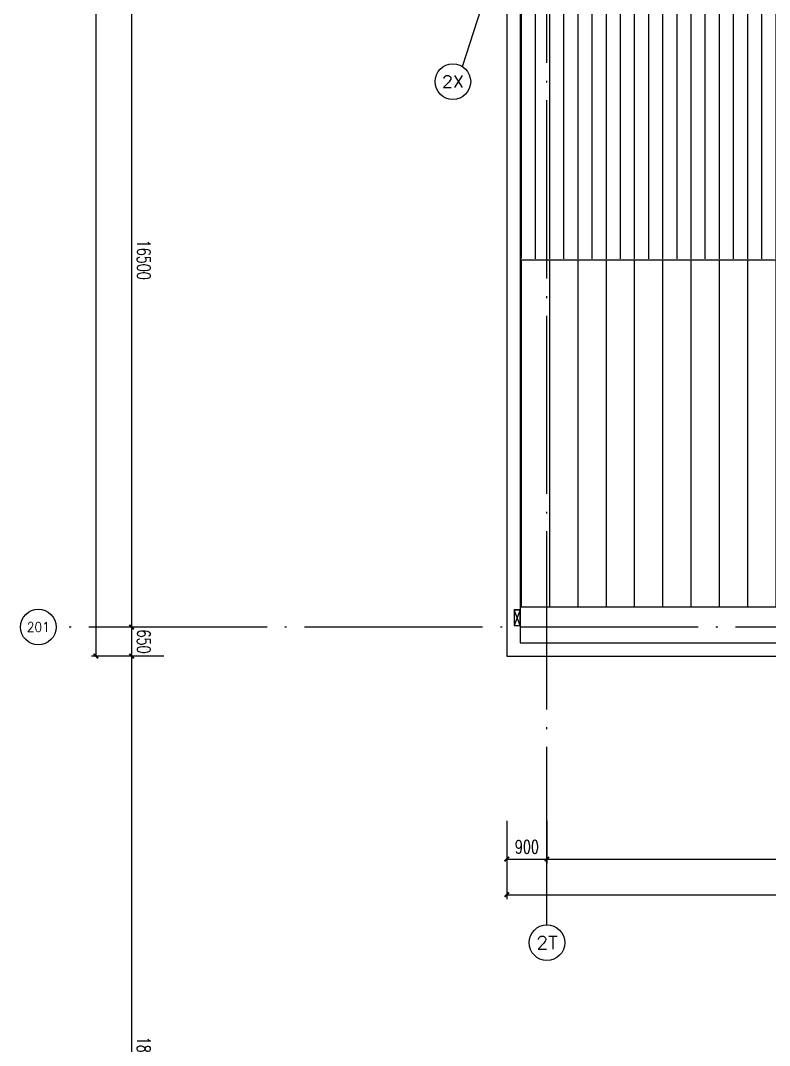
# Model space of a CAD drawing. Extents: x -1313754 to 847533, y 489853 to 941203.
# Drawn here: x 203025 to 219844, y 630673 to 653694 of the extents above; entities that cross this region are included whole.
import ezdxf
from ezdxf.enums import TextEntityAlignment as Align

# ---------------------------------------------------------------- set-up
doc = ezdxf.new("R2010")
doc.units = 0
doc.header["$LTSCALE"] = 1000
doc.header["$MEASUREMENT"] = 0
doc.linetypes.add('DOTE', pattern=[2.42, 2, -0.2, 0.02, -0.2])
doc.layers.get('Defpoints').update_dxf_attribs({"color": 210})
for name, color, linetype in [('A-AXIS-D', 1, 'Continuous'), ('A-AXIS-DOTE', 14, 'DOTE'), ('A-HATCH-2', 251, 'Continuous'), ('A-LIN-V', 9, 'Continuous'), ('A-SFCE', 30, 'Continuous'), ('AS-WALL', 40, 'Continuous'), ('PUB_TEXT', 7, 'Continuous'), ('虹吸溢流', 3, 'Continuous'), ('虹吸雨水斗', 6, 'Continuous'), ('虹吸雨水标注XT', 7, 'Continuous')]:
    doc.layers.add(name, color=color, linetype=linetype)
doc.styles.add('_TCH_AXIS', font='COMPLEX', dxfattribs={"bigfont": 'GBCBIG'})
doc.styles.add('_TCH_DIM_T3', font='SIMPLEX', dxfattribs={"width": 0.705882, "bigfont": 'GBCBIG'})
doc.dimstyles.new('_TCH_ARCH&&100', dxfattribs={"dimtxt": 297.5, "dimasz": 100, "dimexe": 100, "dimexo": 100, "dimgap": 126.25, "dimtad": 1, "dimdec": 0, "dimzin": 0, "dimdsep": 46, "dimtxsty": '_TCH_DIM_T3', "dimblk": 'ARCHTICK', "dimcen": 0.09, "dimclrt": 7, "dimazin": 2, "dimtfac": 1, "dimtdec": 0, "dimtix": 1, "dimtmove": 2, "dimatfit": 3, "dimfxl": 0, "dimtolj": 1, "dimtzin": 0, "dimarcsym": 0})

# ---------------------------------------------------------------- blocks, each defined once
blk = doc.blocks.new('rrrrrrrrrrrrrrrrrrrrr')
at = {"layer": 'A-HATCH-2'}
h = blk.add_hatch(dxfattribs=at)
h.set_pattern_fill('ANSI31', color=256, scale=200, angle=45)
h.set_pattern_definition([(90, (-500100, 0), (-317.5, 0), [])])
h.paths.add_polyline_path([(-266220, 648320), (-133684.3, 648320), (-128454.2, 648320), (-128454.2, 656120), (-285554.2, 656120), (-285554.2, 654270), (-285854.2, 654270), (-285854.2, 648345), (-262540, 648320)])
h = blk.add_hatch(dxfattribs=at)
h.set_pattern_fill('ANSI31', color=256, scale=400, angle=45)
h.set_pattern_definition([(90, (-500100, 0), (-635, 0), [])])
h.paths.add_polyline_path([(-266220, 648320), (-133684.3, 648320), (-128454.2, 648320), (-128454.2, 640520), (-285854.2, 640520), (-285854.2, 648320), (-262540, 648320)])
at = {"layer": 'A-LIN-V'}
blk.add_lwpolyline([(-128454.2, 640520), (-285854.2, 640520)], dxfattribs=at)
at = {"layer": 'A-SFCE'}
for points in [[(-285554.2, 654570), (-286154.2, 654570), (-286154.2, 639420), (-128154.2, 639420), (-128154.2, 639420), (-128154.2, 723220), (-264679.1, 723220), (-286154.2, 657017.5), (-286154.2, 656070)], [(-285854.2, 654270), (-285854.2, 639720), (-128454.2, 639720), (-128454.2, 722920), (-264461, 722920), (-285854.2, 656970), (-285854.2, 656370)], [(-285854.2, 648320), (-128454.2, 648320)]]:
    blk.add_lwpolyline(points, dxfattribs=at)
blk = doc.blocks.new('_ArchTick')
at = {"color": 0, "linetype": 'ByBlock', "const_width": 0.4}
blk.add_lwpolyline([(-0.5, -0.5), (0.5, 0.5)], dxfattribs=at)
blk = doc.blocks.new('*D1227')
at = {"layer": 'A-AXIS-D', "color": 0, "lineweight": -2}
for p, q in [((-73024, -165400), (-73846, -165400)), ((-73746, -165400), (-73746, -183400)), ((-73024, -183400), (-73846, -183400))]:
    blk.add_line(p, q, dxfattribs=at)
at = {"layer": 'Defpoints', "color": 0}
for p in [(-72924, -165400), (-73746, -183400), (-72924, -183400)]:
    blk.add_point(p, dxfattribs=at)
at = {"layer": 'A-AXIS-D', "color": 0, "lineweight": -2, "xscale": 100, "yscale": 100, "zscale": 100}
for p, rotation in [((-73746, -165400), 90), ((-73746, -183400), 270)]:
    blk.add_blockref('_ArchTick', p, dxfattribs=dict(at, rotation=rotation))
at = {"layer": 'A-AXIS-D', "color": 7, "insert": (-73471, -174400), "char_height": 297.5, "attachment_point": 5, "rotation": 270, "style": '_TCH_DIM_T3'}
blk.add_mtext('\\A1;18000', dxfattribs=at)
blk = doc.blocks.new('*D1228')
at = {"layer": 'A-AXIS-D', "color": 0, "lineweight": -2}
for p, q in [((-73024, -164750), (-73846, -164750)), ((-73746, -164750), (-73746, -165400)), ((-73024, -165400), (-73846, -165400))]:
    blk.add_line(p, q, dxfattribs=at)
at = {"layer": 'Defpoints', "color": 0}
for p in [(-72924, -164750), (-73746, -165400), (-72924, -165400)]:
    blk.add_point(p, dxfattribs=at)
at = {"layer": 'A-AXIS-D', "color": 0, "lineweight": -2, "xscale": 100, "yscale": 100, "zscale": 100}
for p, rotation in [((-73746, -164750), 90), ((-73746, -165400), 270)]:
    blk.add_blockref('_ArchTick', p, dxfattribs=dict(at, rotation=rotation))
at = {"layer": 'A-AXIS-D', "color": 7, "insert": (-73471, -165075), "char_height": 297.5, "attachment_point": 5, "rotation": 270, "style": '_TCH_DIM_T3'}
blk.add_mtext('\\A1;650', dxfattribs=at)
blk = doc.blocks.new('*D1229')
at = {"layer": 'A-AXIS-D', "color": 0, "lineweight": -2}
for p, q in [((-73024, -148250), (-73846, -148250)), ((-73746, -148250), (-73746, -164750)), ((-73024, -164750), (-73846, -164750))]:
    blk.add_line(p, q, dxfattribs=at)
at = {"layer": 'Defpoints', "color": 0}
for p in [(-72924, -148250), (-73746, -164750), (-72924, -164750)]:
    blk.add_point(p, dxfattribs=at)
at = {"layer": 'A-AXIS-D', "color": 0, "lineweight": -2, "xscale": 100, "yscale": 100, "zscale": 100}
for p, rotation in [((-73746, -148250), 90), ((-73746, -164750), 270)]:
    blk.add_blockref('_ArchTick', p, dxfattribs=dict(at, rotation=rotation))
at = {"layer": 'A-AXIS-D', "color": 7, "insert": (-73471, -156500), "char_height": 297.5, "attachment_point": 5, "rotation": 270, "style": '_TCH_DIM_T3'}
blk.add_mtext('\\A1;16500', dxfattribs=at)
blk = doc.blocks.new('*D1284')
at = {"layer": 'A-AXIS-D', "color": 0, "lineweight": -2}
for p, q in [((-65318, -169100), (-65318, -170060)), ((-64418, -169100), (-64418, -170060)), ((-65318, -169960), (-64418, -169960))]:
    blk.add_line(p, q, dxfattribs=at)
at = {"layer": 'Defpoints', "color": 0}
for p in [(-65318, -169000), (-64418, -169000), (-64418, -169960)]:
    blk.add_point(p, dxfattribs=at)
at = {"layer": 'A-AXIS-D', "color": 0, "lineweight": -2, "xscale": 100, "yscale": 100, "zscale": 100, "rotation": 180}
blk.add_blockref('_ArchTick', (-65318, -169960), dxfattribs=at)
at = {"layer": 'A-AXIS-D', "color": 0, "lineweight": -2, "xscale": 100, "yscale": 100, "zscale": 100}
blk.add_blockref('_ArchTick', (-64418, -169960), dxfattribs=at)
at = {"layer": 'A-AXIS-D', "color": 7, "insert": (-64868, -169685), "char_height": 297.5, "attachment_point": 5, "style": '_TCH_DIM_T3'}
blk.add_mtext('\\A1;900', dxfattribs=at)
blk = doc.blocks.new('*D1285')
at = {"layer": 'A-AXIS-D', "color": 0, "lineweight": -2}
for p, q in [((-64418, -169100), (-64418, -170060)), ((-52118, -169100), (-52118, -170060)), ((-64418, -169960), (-52118, -169960))]:
    blk.add_line(p, q, dxfattribs=at)
at = {"layer": 'Defpoints', "color": 0}
for p in [(-64418, -169000), (-52118, -169000), (-52118, -169960)]:
    blk.add_point(p, dxfattribs=at)
at = {"layer": 'A-AXIS-D', "color": 0, "lineweight": -2, "xscale": 100, "yscale": 100, "zscale": 100, "rotation": 180}
blk.add_blockref('_ArchTick', (-64418, -169960), dxfattribs=at)
at = {"layer": 'A-AXIS-D', "color": 0, "lineweight": -2, "xscale": 100, "yscale": 100, "zscale": 100}
blk.add_blockref('_ArchTick', (-52118, -169960), dxfattribs=at)
at = {"layer": 'A-AXIS-D', "color": 7, "insert": (-58268, -169685), "char_height": 297.5, "attachment_point": 5, "style": '_TCH_DIM_T3'}
blk.add_mtext('\\A1;12300', dxfattribs=at)
blk = doc.blocks.new('*D1384')
at = {"layer": 'A-AXIS-D', "color": 0, "lineweight": -2}
for p, q in [((-65318, -169200), (-65318, -170860)), ((92682, -169200), (92682, -170860)), ((-65318, -170760), (92682, -170760))]:
    blk.add_line(p, q, dxfattribs=at)
at = {"layer": 'Defpoints', "color": 0}
for p in [(-65318, -169100), (92682, -169100), (92682, -170760)]:
    blk.add_point(p, dxfattribs=at)
at = {"layer": 'A-AXIS-D', "color": 0, "lineweight": -2, "xscale": 100, "yscale": 100, "zscale": 100, "rotation": 180}
blk.add_blockref('_ArchTick', (-65318, -170760), dxfattribs=at)
at = {"layer": 'A-AXIS-D', "color": 0, "lineweight": -2, "xscale": 100, "yscale": 100, "zscale": 100}
blk.add_blockref('_ArchTick', (92682, -170760), dxfattribs=at)
at = {"layer": 'A-AXIS-D', "color": 7, "insert": (13682, -170485), "char_height": 297.5, "attachment_point": 5, "style": '_TCH_DIM_T3'}
blk.add_mtext('\\A1;158000', dxfattribs=at)
blk = doc.blocks.new('*D1407')
at = {"layer": 'A-AXIS-D', "color": 0, "lineweight": -2}
for p, q in [((-73124, -81600), (-74646, -81600)), ((-74546, -81600), (-74546, -165400)), ((-73124, -165400), (-74646, -165400))]:
    blk.add_line(p, q, dxfattribs=at)
at = {"layer": 'Defpoints', "color": 0}
for p in [(-73024, -81600), (-74546, -165400), (-73024, -165400)]:
    blk.add_point(p, dxfattribs=at)
at = {"layer": 'A-AXIS-D', "color": 0, "lineweight": -2, "xscale": 100, "yscale": 100, "zscale": 100}
for p, rotation in [((-74546, -81600), 90), ((-74546, -165400), 270)]:
    blk.add_blockref('_ArchTick', p, dxfattribs=dict(at, rotation=rotation))
at = {"layer": 'A-AXIS-D', "color": 7, "insert": (-74271, -123500), "char_height": 297.5, "attachment_point": 5, "rotation": 270, "style": '_TCH_DIM_T3'}
blk.add_mtext('\\A1;83800', dxfattribs=at)
blk = doc.blocks.new('溢流口')
at = {"layer": '虹吸雨水标注XT'}
for p, q in [((-250, 98), (250, -98)), ((250, 98), (-250, -98)), ((250, -98), (250, 98))]:
    blk.add_line(p, q, dxfattribs=at)
blk.add_lwpolyline([(-250, 98), (250, 98), (250, -98), (-250, -98)], close=True, dxfattribs=at)
blk = doc.blocks.new('21321423')
at = {"layer": '虹吸溢流', "ltscale": 200, "xscale": -0.70754716981, "yscale": 0.70754716981, "zscale": 0.70754716981, "rotation": 270}
blk.add_blockref('溢流口', (214177, 640283), dxfattribs=at)
blk = doc.blocks.new('dote')
at = {"layer": 'A-AXIS-D'}
for centre in [(-66530.2, -152498.4), (-75839, -164748.9), (-64417.8, -171838.9)]:
    blk.add_circle(centre, 400, dxfattribs=at)
at = {"layer": 'A-AXIS-DOTE', "ltscale": 2}
for p, q in [((-64417.8, -171438.9), (-64417.8, -75850)), ((98696.4, -164750), (-75513.6, -164750))]:
    blk.add_line(p, q, dxfattribs=at)
blk.add_lwpolyline([(-66316.4, -152160.4), (-42470.2, -78666)], dxfattribs=at)
at = {"layer": 'PUB_TEXT', "style": '_TCH_AXIS'}
for s, height, p, p2 in [('2X', 270.86, (-66775.2, -152633.9), (-66285.1, -152633.9)), ('201', 220.59, (-76096.4, -164859.2), (-75581.6, -164859.2)), ('2T', 288.12, (-64657.9, -171982.9), (-64177.7, -171982.9))]:
    blk.add_text(s, height=height, dxfattribs=at).set_placement(p, p2, align=Align.FIT)
at = {"layer": 'A-AXIS-D'}
for base, p1, p2, picture, middle in [((-74546.2, -165400), (-73024, -81600), (-73024, -165400), '*D1407', (-74271.2, -123500)), ((-73746.2, -164750), (-72924, -148250), (-72924, -164750), '*D1229', (-73471.2, -156500)), ((-73746.2, -165400), (-72924, -164750), (-72924, -165400), '*D1228', (-73471.2, -165075)), ((-73746.2, -183400), (-72924, -165400), (-72924, -183400), '*D1227', (-73471.2, -174400))]:
    dim = blk.add_linear_dim(base=base, p1=p1, p2=p2, angle=270, dimstyle='_TCH_ARCH&&100', override={"dimgap": 0}, dxfattribs=at)
    dim.commit()
    dim.dimension.update_dxf_attribs({"geometry": picture, "text_midpoint": middle, "dimtype": 161, "text_rotation": 270})
for base, p1, p2, picture, middle in [((-64417.8, -169960), (-65317.8, -169000), (-64417.8, -169000), '*D1284', (-64867.8, -169685)), ((92682.2, -170760), (-65317.8, -169100), (92682.2, -169100), '*D1384', (13682.2, -170485)), ((-52117.8, -169960), (-64417.8, -169000), (-52117.8, -169000), '*D1285', (-58267.8, -169685))]:
    dim = blk.add_linear_dim(base=base, p1=p1, p2=p2, angle=0, dimstyle='_TCH_ARCH&&100', override={"dimgap": 0}, dxfattribs=at)
    dim.commit()
    dim.dimension.update_dxf_attribs({"geometry": picture, "text_midpoint": middle, "dimtype": 161})

msp = doc.modelspace()

# ---------------------------------------------------------------- block references
msp.add_blockref('rrrrrrrrrrrrrrrrrrrrr', (500100, 0))
at = {"layer": 'AS-WALL'}
msp.add_blockref('dote', (279263.6, 804820), dxfattribs=at)
at = {"layer": '虹吸雨水斗', "linetype": 'Continuous'}
msp.add_blockref('21321423', (0, 0), dxfattribs=at)

doc.saveas('drawing.dxf')
